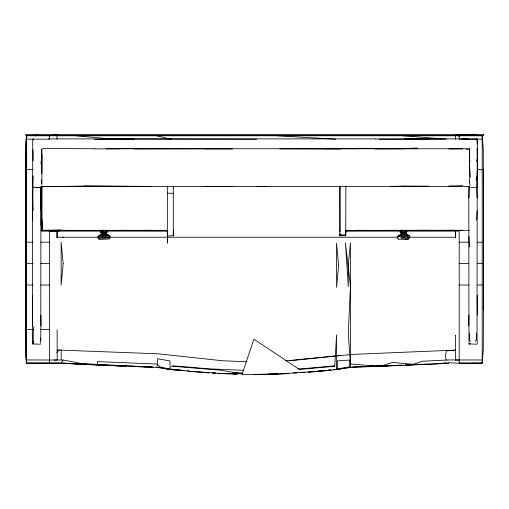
<?xml version="1.0" encoding="UTF-8"?>
<svg xmlns="http://www.w3.org/2000/svg" width="509" height="509" viewBox="0 0 509 509"><rect width="100%" height="100%" fill="white"/><g stroke="black" fill="none" stroke-linecap="round" stroke-linejoin="round"><path stroke-width="0.76" d="M25.615 310.331L25.545 169.529L25.984 139.154L26.665 135.776L482.195 135.776L483.276 149.277L483.518 285.027M33.072 149.837L33.18 160.723M40.924 186.695L40.777 340.667M122.103 366.035L70.108 363.394L61.144 363.337L61.144 363.012L63.161 360.035L82.35 363.642L156.689 367.358L170.954 369.585L209.154 372.982M169.134 369.483L158.509 367.167L156.689 367.358L156.689 366.792M483.55 263.605L483.276 349.836L482.246 362.688L481.889 363.286L459.213 363.248L459.207 231.131L406.271 231.118M468.795 186.688L468.954 343.95L476.615 344.211M477.022 340.667L477.194 182.158M477.283 160.456L477.296 149.258M477.296 161.627L477.06 185.238L476.863 184.672M477.296 144.13L477.041 139.014L476.558 138.887M173.283 235.998L173.283 186.186M339.859 187.802L339.866 186.218M345.764 235.998L345.853 186.103M483.34 310.331L483.429 169.529M41.681 157.058L41.713 149.271M167.34 230.844L167.366 186.103M173.359 235.228L173.384 229.387M349.638 366.156L349.651 360.041L337.321 360.926L337.333 368.102L336.544 369.159M25.463 263.605L25.545 169.529M41.878 185.091L42.094 154.73M63.205 230.329L42.323 230.482L41.973 229.941L42.043 221.351M339.917 186.167L339.936 235.998L339.859 233.523M170.954 369.566L178.048 370.189M405.597 230.291L405.088 233.879L407.575 236.227M32.551 325.919L32.71 140.751L33.174 140.401M41.216 225.131L41.293 219.614M468.795 325.919L468.948 315.205M32.551 220.142L32.551 197.976M40.924 197.995L41.108 186.688M455.421 360.016L455.638 335.246L455.421 335.628M477.054 160.723L477.251 158.356M41.693 150.441L41.713 149.512L41.693 173.251L41.713 149.621L42.126 148.832M167.677 231.309L167.391 243.156L167.34 231.169L166.64 230.641M459.188 136.507L459.207 135.776L458.584 135.865M32.964 139.886L33.359 138.906L33.002 139.224M54.189 360.079L57.193 360.016L57.135 329.889M49.475 135.776L49.475 139.154L26.665 139.154L25.984 142.431C26.144 213.875 26.366 285.25 25.984 356.682L26.665 359.958L63.161 360.035M109.798 236.176L106.457 234.255L106.413 232.168L107.297 231.989L107.278 230.622M477.296 148.755L477.296 148.004M468.948 197.995L469.419 186.701M469.495 183.011L469.801 167.995M477.277 341.017L477.168 343.95M469.648 156.346C470.316 155.741 468.999 158.91 469.47 159.641L469.444 149.347L469.495 162.053M57.097 135.394L56.995 139.218M476.863 182.114L477.283 175.796M47.687 230.329L41.687 230.609L41.687 225.067L41.414 225.226M476.615 220.212L477.168 210.694M448.9 186.294L466.397 186.453L469.393 186.988L469.438 186.243M41.356 173.773L41.515 171.259L41.617 173.372M477.06 179.874L477.283 170.521M35.554 136.062L35.643 134.86M33.174 175.859C32.754 187.433 32.684 199.076 33.174 210.701M33.174 344.211L32.71 343.95L32.551 295.315M173.283 235.68L167.455 235.998M33.918 326.549L33.174 333.045L33.174 343.969L40.37 344.211M339.834 235.68L345.764 235.68M35.503 134.599L38.404 134.541M477.283 148.323L477.194 148.673M339.834 231.169L339.936 230.641M401.194 230.106L400.812 232.136L400.131 232.199L400.068 230.157M481.641 363.337L482.195 362.688L482.195 135.776M476.106 179.989L476.863 176.979M475.61 341.444L476.615 337.97L476.615 333.045M190.061 371.417L219.754 373.332L242.214 373.88L253.857 339.134L299.457 369.458L334.757 366.283L336.551 334.852L336.551 368.936L352.069 367.383L352.069 367.059L382.628 365.513L392.643 362.376L413.155 364.361L429.736 364.202L448.544 363.248L448.544 362.688L459.207 363.248M102.614 236.399L103.384 234.35L103.397 232.263L100.578 232.199L100.515 230.157M402.167 236.399C402.969 234.878 404.114 230.895 400.812 232.136L400.488 230.132M469.495 161.06L469.648 160.723L470.049 161.773M346.578 231.118L345.764 231.169L346.025 230.641M40.739 164.057L41.35 162.988L40.739 161.633M405.049 237.849L400.85 237.983L409.86 237.697L409.211 237.709L408.466 238.976L405.088 239.224L408.861 238.963M97.372 364.361L97.372 361.613L156.689 364.005L160.36 367.129L169.141 368.84L170.954 366.111L219.754 370.119L242.214 373.88M477.041 187.248L470.933 187.547M448.9 186.453L44.811 186.415L42.024 186.739L40.752 187.547L33.651 187.547M56.62 352.546L59.464 349.855M100.05 236.481L102.43 233.981L101.94 230.1M399.603 236.481L401.836 234.382L401.957 232.295L400.812 232.136L401.27 232.32L401.289 234L397.828 236.539M470.163 343.295L469.419 344.211M108.023 236.227L105.7 234.274L104.536 233.911L101.736 234L98.282 236.539M106.457 234.255L106.228 233.86L110.428 236.157L97.645 236.558L101.488 234.013L102.284 234.382L106.457 234.255L106.165 232.18L100.578 232.199M399.183 235.4C402.161 232.289 407.035 233.841 409.98 236.157L397.198 236.558L399.183 235.4L407.944 235.126M109.308 238.963L109.772 238.715M476.106 139.886L476.863 139.491M469.393 186.988L469.788 187.153M466.397 149.646L469.336 148.991L469.463 173.257M413.155 364.361L422.279 361.244L448.544 359.958L482.195 359.958M106.165 232.18L106.966 231.996L106.947 230.634M401.467 232.11L400.131 232.199L406.85 231.989L406.831 230.622M350.472 366.792L341.444 368.223L338.631 369.4L309.472 372.213L309.472 371.882L331.34 370.018M350.472 367.199L338.631 369.4L333.389 369.572M106.966 231.996L105.872 232.187L106.413 232.168M26.665 135.776L26.538 362.701L25.984 359.958L25.545 329.584L25.475 242.189M42.031 186.778L84.144 186.052L151.058 186.415L84.144 186.052M318.354 371.328L325.754 370.603M318.354 371.163L321.313 370.8M323.533 370.527L325.754 370.259M98.065 238.117L98.485 238.066M285.683 360.906L340.095 355.428M289.634 360.76L352.12 354.417L455.619 350.084M328.547 369.967L329.947 369.82M334.757 365.818L309.472 368.122A744.005 744.005 0 0 1 297.88 368.949M310.948 371.825L307.932 372.079M313.169 371.627L316.872 371.296M47.687 230.456L49.481 230.31M108.913 238.976L100.088 239.395L98.415 239.071M300.997 372.613L304.853 372.314M455.644 350.167L446.361 350.822L445.286 356.624L446.361 360.162M462.726 185.651L448.9 186.052M359.685 367.078L429.736 364.202M283.367 373.555L286.395 373.364M365.971 366.563L389.563 365.71M440.132 363.471L445.591 363.159M49.475 231.131L49.475 363.337L60.342 363.165M358.393 148.323L404.426 148.628L417.106 148.004M448.544 363.248L446.38 363.337L446.38 362.707L440.132 363.636L422.279 364.552M397.389 238.091L398.032 238.066M309.472 371.882L277.31 374.096L242.214 374.529M293.292 373.014L297.148 372.836M41.134 187.497L38.041 187.547M413.155 364.762L405.266 365.055L414.733 364.692M417.889 364.552L426.58 364.177M373.676 365.856L350.472 364.005L348.277 333.172L350.472 286.522L345.465 242.971L348.277 286.58L348.277 264.731L350.472 242.863L350.472 367.358L359.685 366.754M355.778 366.983L362.052 366.728M407.614 237.767L409.211 237.709M373.676 366.257L387.89 365.716M391.835 365.57L401.308 365.207L392.643 365.532M288.66 373.657L265.634 374.408L277.31 373.93L267.969 374.064M382.628 366.073L403.045 365.316M99.07 238.053L110.472 237.69M107.297 231.989L103.174 232.072L103.136 230.062M99.637 235.4L108.392 235.126M97.671 238.097L110.313 237.697M406.85 231.989L402.74 232.117L402.689 230.074M397.224 238.097L398.623 238.053M405.59 239.211L398.312 239.294M253.857 374.573L265.634 374.204M477.041 139.014L462.726 138.951M462.185 230.322L406.596 230.348L409.681 230.322M60.845 229.941L42.323 230.348L41.973 219.01M361.95 230.322L346.96 230.443M57.193 134.624L53.649 134.63M94.579 139.491L118.998 139.052L256.574 139.224M44.677 230.386L41.483 230.443M151.917 230.329L105.719 230.38M161.779 230.322L159.654 230.361L161.996 230.316M453.035 230.329L352.953 230.456L369.076 230.348M462.897 230.322L446.272 230.322M448.9 148.972L462.726 148.857M428.718 138.951L375.235 138.951M153.667 230.482L167.836 230.361L60.845 230.348M345.942 230.475L364.005 230.322M429.481 230.322L403.421 230.38M58.758 363.248L26.92 363.254L26.538 362.701L27.219 363.337M455.472 134.567L458.418 134.541M169.421 148.52L106.05 148.698M204.853 148.972L232.46 148.972M340.865 148.52L307.207 148.52M375.235 148.972L404.426 148.857M128.185 230.322L118.177 230.322M204.853 148.787L133.854 148.972M84.144 186.453L94.579 186.415M204.853 186.453L232.46 186.453M256.574 186.453L267.938 186.415M345.764 231.169L399.953 231.118M323.514 148.73L358.393 148.73M68.817 230.348L51.778 230.322M49.475 363.248L26.92 363.254M82.35 363.642L75.726 363.655L82.35 364.202M476.958 134.541L455.428 134.618L458.666 134.605M48.361 138.887L375.235 138.887M404.426 138.887L468.363 138.887M482.195 139.154L459.207 139.154L459.207 135.776M379.218 139.212L446.38 139.154L403.045 135.776M94.579 148.743L42.877 148.52M118.998 148.743L468.35 148.755M279.867 148.857L340.865 148.972M118.998 148.972L94.579 148.857M26.665 169.529L32.958 169.529M477.436 169.529L482.195 169.529M41.973 229.941L42.062 187.318M360.862 230.348L469.425 230.348M400.335 230.342L384.925 230.348L400.335 230.373M49.201 231.118L101.38 231.118M106.915 231.118L167.455 231.169M339.859 234.859L345.853 234.859M56.728 237.239L98.173 237.232M109.823 237.232L397.236 237.232M409.109 237.232L455.924 237.239M62.295 237.239L63.453 237.239M26.665 242.189L32.958 242.189M40.822 242.189L49.475 242.189M459.207 242.189L468.719 242.189M477.436 242.189L482.195 242.189M26.665 263.605L32.958 263.605M40.822 263.605L49.475 263.605M459.207 263.605L468.719 263.605M477.436 263.605L482.195 263.605M26.665 285.027L32.958 285.027M40.822 285.027L49.475 285.027M459.207 285.027L468.719 285.027M477.436 285.027L482.195 285.027M26.665 329.584L32.958 329.584M40.822 329.584L49.475 329.584M134.064 139.212L113.653 139.192L75.726 135.776M439.445 230.412L419.314 230.322M459.207 363.012L482.125 363.07M54.183 134.541L57.129 134.567M404.426 148.628L417.106 148.73M59.05 231.271L41.293 231.118L41.14 230.641M138.779 366.493L104.351 365.22M243.766 370.31L209.154 368.847L172.914 365.818M356.135 230.322L359.57 230.367M472.517 363.171L481.889 363.286L482.195 362.688M137.303 366.372L130.667 366.295L137.303 366.55M167.366 193.204L173.283 193.28M89.673 364.425L91.213 364.457L74.702 363.68M93.522 364.501L97.372 364.584M226.072 373.867L236.895 374.179M455.638 360.016L458.418 360.079M44.677 230.513L41.687 230.443L41.414 229.966M138.779 366.817L145.892 366.989M63.161 363.197L69.396 363.439M75.726 363.89L61.144 363.012L26.703 363.082L26.665 362.688M219.754 373.402L224.494 373.555M70.108 363.394L70.108 363.725L122.103 366.073M153.362 367.078L143.608 366.734M148.272 366.728L151.434 367.053L142.736 366.747M125.997 366.086L117.496 365.723M130.667 366.257L137.519 366.512M89.673 364.635L101.253 365.074M232.918 372.664L242.214 373.021M246.973 361.74L222.401 360.76L158.293 353.806L56.932 349.995M217.483 373.383L224.494 373.803M93.522 364.59L101.253 364.94M36.292 187.509L37.17 187.547M199.121 372.085L201.437 372.194M204.523 372.34L207.608 372.48M233.09 373.861L236.895 374.032M106.68 365.201L113.653 365.742M277.31 135.776L335.762 139.205M105.388 365.398L97.372 364.756M73.169 363.661L82.35 364.247M179.55 370.285L184.054 370.59M187.058 370.787L189.31 370.934M212.94 372.855L215.212 373.04M170.954 369.26L182.4 370.361L169.141 368.84M212.183 372.855L215.212 373.154M400.405 232.149L401.27 232.32M157.726 367.313L158.509 367.498M156.689 135.776L170.954 139.25M477.283 162.377L476.558 160.768M158.509 367.167L160.36 367.695L160.36 367.129M476.863 138.906L477.296 139.886L477.353 175.853M409.344 236.176L405.775 233.86L405.718 232.18L406.519 231.996L406.494 230.634M33.359 187.509L33.002 186.746M401.289 234L401.836 234.382L406.01 234.255L405.966 232.168M477.143 186.65L476.863 187.509L476.863 187.026M32.824 340.667L33.174 341.437M405.011 236.31L404.089 233.911L404.044 232.231L404.979 231.894L404.579 230.622M105.458 236.31L104.536 233.911L104.491 232.231L105.433 231.894L105.032 230.622M32.71 341.927L33.174 343.295M477.054 159.813L477.207 160.348M469.801 149.831L469.584 148.335M470.163 341.437L469.419 337.97L469.419 333.045M345.878 230.641L345.993 231.207M470.418 177.005L469.495 167.582M105.7 234.274L105.484 232.199L106.037 232.028L105.999 229.985M469.909 184.258L470.004 185.766M469.553 181.84L469.648 183.533M476.615 186.701L477.168 197.995M468.954 236.532L469.419 246.916M40.37 198.001L40.924 210.694M167.366 231.48L167.455 233.523M173.308 231.951L173.359 233.523M40.924 315.205L41.108 325.919M101.736 234L101.717 232.32L100.852 232.149L100.839 230.132M477.168 295.309L477.353 315.084M401.022 232.327L401.041 234.013M101.476 232.327L101.488 234.013M469.432 149.64L469.463 154.653L469.444 149.608M157.548 365.392L157.535 358.75L169.993 360.926L169.993 365.602M477.296 151.396L477.289 148.927L477.296 154.736M173.353 186.218L173.359 187.802M469.444 149.347L469.463 166.767M41.356 179.804L41.356 183.475M455.638 135.407L455.638 139.351M455.638 231.124L455.638 237.48M455.421 231.086L455.421 237.423M354.989 366.944L354.989 367.269M348.277 366.938L348.277 367.504M345.853 232.18L345.853 233.58M339.936 187.802L339.936 231.48M219.754 373.332L219.754 373.657M167.391 368.548L167.391 369.114M63.161 363.089L63.161 363.413M61.169 349.753L61.169 359.628M57.135 230.437L57.135 237.582M56.97 230.819L56.97 237.156M41.14 187.115L41.14 225.099M40.37 337.97L40.37 343.295M33.18 138.97L33.18 139.498M63.161 263.63L61.144 285.027L61.144 242.189L63.161 263.63M338.631 265.208L336.551 287.299L336.551 243.219L338.631 265.208M404.426 186.052L390.524 186.415L428.718 186.294L404.426 186.052M61.774 230.322L49.481 230.475L61.774 230.322M483.48 134.427L25.743 134.427L25.806 135.559L483.48 135.559L483.48 134.427M149.703 230.367L145.059 230.322L149.703 230.367"/></g></svg>
